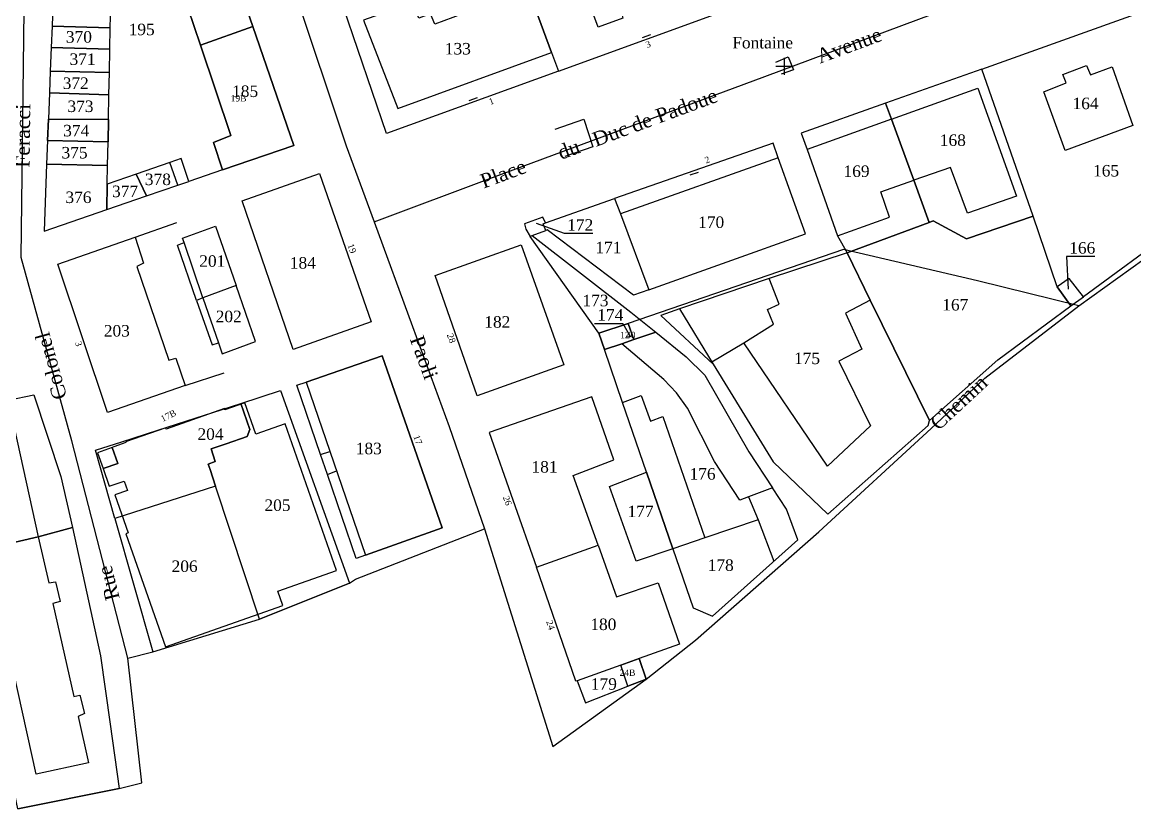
# Model space of a CAD drawing. Extents: x 1206848 to 1207690, y 6153902 to 6154624.
# Drawn here: x 1207353.8 to 1207547.2, y 6153901.9 to 6154038.7 of the extents above; entities that cross this region are included whole.
import ezdxf

# ---------------------------------------------------------------- set-up
doc = ezdxf.new("R2010")
doc.units = 0
doc.linetypes.add('CONTINU', pattern=[0])
doc.layers.get('0').update_dxf_attribs({"linetype": 'CONTINU'})
for name, color, linetype in [('1LIEUDIT', 7, 'CONTINU'), ('1PARCELLE', 7, 'CONTINU'), ('1SECTION', 7, 'CONTINU'), ('1SUBDSECT', 7, 'CONTINU'), ('1TROUPARCELLE', 7, 'CONTINU'), ('1ZONCOMM', 7, 'CONTINU'), ('3BATIDUR', 7, 'CONTINU'), ('3BATILEGER', 7, 'CONTINU'), ('3CALVAIRE', 7, 'CONTINU'), ('3FISCLINE', 7, 'CONTINUOUS'), ('3FLECHEPAR', 7, 'CONTINU'), ('3GAZODUC', 7, 'CONTINU'), ('3LIMNONPARC', 7, 'CONTINU'), ('3MURNONMI', 7, 'CONTINU'), ('3NUMVOIE', 7, 'CONTINU'), ('3PARCELLETEX', 7, 'CONTINU'), ('3SENTIER', 7, 'CONTINU'), ('3SENTIERTEX', 7, 'CONTINU'), ('3ZONCOMMTEX', 7, 'CONTINU')]:
    doc.layers.add(name, color=color, linetype=linetype)
doc.styles.get("Standard").update_dxf_attribs({"font": 'Times New Roman'})

# ---------------------------------------------------------------- blocks, each defined once
blk = doc.blocks.new('MURNOMI')
blk.add_line((-0.75, 0.5), (0.75, 0.5))
blk = doc.blocks.new('DETATOPO')
for points in [[(-1.5, 0), (1.5, 0)], [(0, -1.5), (0, 1.5)]]:
    blk.add_lwpolyline(points)

msp = doc.modelspace()

# ---------------------------------------------------------------- linework, layer by layer
at = {"layer": '1LIEUDIT'}
for points in [[(1207351.32, 6153972.99), (1207355.8, 6153973.91), (1207360.45, 6153959.72), (1207362.52, 6153950.82), (1207367.39, 6153928.54), (1207369.07, 6153916.67), (1207370.61, 6153905.46), (1207374.56, 6153906.44), (1207372.13, 6153928.14), (1207376.47, 6153929.21), (1207395.05, 6153934.89), (1207410.66, 6153941.14), (1207411.71, 6153941.86), (1207434.18, 6153950.58), (1207446.06, 6153912.74), (1207462.27, 6153924.49), (1207470.86, 6153931.23), (1207492.31, 6153950.1), (1207511.83, 6153968.07), (1207521.16, 6153976.77), (1207537.54, 6153989.39), (1207560.11, 6154005.61)], [(1207351.32, 6153972.99), (1207355.8, 6153973.91), (1207360.45, 6153959.72), (1207362.52, 6153950.82), (1207367.39, 6153928.54), (1207369.07, 6153916.67), (1207370.61, 6153905.46), (1207352.98, 6153901.94)]]:
    msp.add_lwpolyline(points, dxfattribs=at)
at = {"layer": '1PARCELLE'}
for points in [[(1207439.87, 6154049.59), (1207440.25, 6154048.56), (1207445.78, 6154033.4), (1207447.01, 6154030.19), (1207477.35, 6154041.17), (1207468.64, 6154066.97), (1207467.45, 6154070.51), (1207463.03, 6154068.91), (1207458.23, 6154067.15), (1207466.04, 6154056.8), (1207452.13, 6154053.02), (1207439.87, 6154049.59)], [(1207385.71, 6154059.03), (1207374.61, 6154055.31), (1207375.92, 6154051), (1207376.32, 6154050.84), (1207379.05, 6154051.58), (1207380.83, 6154046.3), (1207378.87, 6154045.59), (1207380.47, 6154040.52), (1207382.56, 6154041.18), (1207384.75, 6154034.7), (1207393.86, 6154037.92), (1207386.58, 6154058.99), (1207386.21, 6154058.88), (1207386.11, 6154059.17), (1207385.71, 6154059.03)], [(1207439.87, 6154049.59), (1207440.25, 6154048.56), (1207445.78, 6154033.4), (1207447.01, 6154030.19), (1207417.14, 6154019.33), (1207409.64, 6154041.26), (1207439.87, 6154049.59)], [(1207369.08, 6154037.67), (1207369.15, 6154041.62), (1207359.09, 6154041.62), (1207358.95, 6154037.97), (1207369.08, 6154037.67)], [(1207535.85, 6153994.13), (1207533.77, 6153992.7), (1207529.58, 6154004.95), (1207520.65, 6154030.51), (1207548.83, 6154040.6), (1207561.4, 6154007.75), (1207554.28, 6154002.61), (1207538.31, 6153990.92), (1207535.85, 6153994.13)], [(1207369.01, 6154033.99), (1207369.08, 6154037.67), (1207358.95, 6154037.97), (1207358.8, 6154034.25), (1207369.01, 6154033.99)], [(1207384.75, 6154034.7), (1207390.06, 6154018.96), (1207387.01, 6154017.79), (1207388.62, 6154012.99), (1207400.99, 6154017.27), (1207393.86, 6154037.92), (1207384.75, 6154034.7)], [(1207368.93, 6154029.92), (1207369.01, 6154033.99), (1207358.8, 6154034.25), (1207358.64, 6154030.18), (1207368.93, 6154029.92)], [(1207368.85, 6154026.06), (1207368.93, 6154029.92), (1207358.64, 6154030.18), (1207358.49, 6154026.38), (1207368.85, 6154026.06)], [(1207529.58, 6154004.95), (1207520.65, 6154030.51), (1207503.92, 6154024.61), (1207504.95, 6154021.82), (1207508.83, 6154011.2), (1207511.5, 6154003.88), (1207512.18, 6154004.15), (1207517.99, 6154001.02), (1207529.58, 6154004.95)], [(1207546.88, 6154020.7), (1207535.15, 6154016.37), (1207531.41, 6154026.59), (1207535.32, 6154028.12), (1207534.71, 6154029.58), (1207538.86, 6154031.14), (1207539.53, 6154029.53), (1207543.31, 6154030.9), (1207546.88, 6154020.7)], [(1207368.76, 6154021.74), (1207368.85, 6154026.06), (1207358.49, 6154026.38), (1207358.32, 6154021.84), (1207368.76, 6154021.74)], [(1207497.2, 6153998.59), (1207511.5, 6154003.88), (1207508.83, 6154011.2), (1207504.95, 6154021.82), (1207503.92, 6154024.61), (1207489.24, 6154019.37), (1207490.27, 6154016.57), (1207495.55, 6154001.55), (1207497.2, 6153998.59)], [(1207368.76, 6154021.74), (1207368.7, 6154017.85), (1207358.17, 6154018.1), (1207358.32, 6154021.84), (1207368.76, 6154021.74)], [(1207368.61, 6154013.79), (1207368.7, 6154017.85), (1207358.17, 6154018.1), (1207358, 6154014.01), (1207368.61, 6154013.79)], [(1207456.79, 6154008.01), (1207457.8, 6154005.37), (1207462.71, 6153992.16), (1207490, 6154001.86), (1207485.21, 6154015.07), (1207484.33, 6154017.66), (1207456.79, 6154008.01)], [(1207382.74, 6154010.96), (1207381.4, 6154014.99), (1207379.42, 6154014.31), (1207373.59, 6154012.27), (1207375.4, 6154008.47), (1207380.8, 6154010.32), (1207382.74, 6154010.96)], [(1207368.55, 6154010.5), (1207368.61, 6154013.79), (1207358, 6154014.01), (1207357.55, 6154002.37), (1207368.46, 6154006.1), (1207368.55, 6154010.5)], [(1207414.45, 6153986.6), (1207400.9, 6153981.78), (1207392.02, 6154007.65), (1207405.44, 6154012.4), (1207414.45, 6153986.6)], [(1207373.59, 6154012.27), (1207368.55, 6154010.5), (1207368.46, 6154006.1), (1207375.4, 6154008.47), (1207373.59, 6154012.27)], [(1207456.79, 6154008.01), (1207457.8, 6154005.37), (1207462.71, 6153992.16), (1207460.07, 6153991.22), (1207445.08, 6154002.59), (1207444.84, 6154002.49), (1207444.34, 6154003.65), (1207444.75, 6154003.81), (1207456.79, 6154008.01)], [(1207444.84, 6154002.49), (1207444.34, 6154003.65), (1207444.75, 6154003.81), (1207444.3, 6154004.8), (1207441.13, 6154003.6), (1207441.34, 6154002.68), (1207442.1, 6154001.44), (1207442.43, 6154001.58), (1207444.84, 6154002.49)], [(1207497.2, 6153998.59), (1207501.25, 6153990.37), (1207511.53, 6153969.41), (1207523.42, 6153979.96), (1207536.14, 6153989.36), (1207533.77, 6153992.7), (1207529.58, 6154004.95), (1207517.99, 6154001.02), (1207512.18, 6154004.15), (1207511.5, 6154003.88), (1207497.2, 6153998.59)], [(1207390.95, 6153992.88), (1207385.2, 6153990.74), (1207384.08, 6153990.32), (1207380.77, 6153999.89), (1207381.9, 6154000.37), (1207381.64, 6154001.13), (1207387.35, 6154003.21), (1207390.95, 6153992.88)], [(1207382.09, 6153975.51), (1207368.61, 6153970.8), (1207359.93, 6153996.61), (1207373.42, 6154001.29), (1207374.88, 6153996.8), (1207373.69, 6153996.19), (1207379.23, 6153979.9), (1207380.49, 6153980.29), (1207382.09, 6153975.51)], [(1207442.1, 6154001.44), (1207442.43, 6154001.58), (1207459.59, 6153988.24), (1207463.94, 6153984.78), (1207460.15, 6153983.5), (1207459.15, 6153986.3), (1207454.05, 6153984.63), (1207442.1, 6154001.44)], [(1207447.96, 6153979.12), (1207432.88, 6153973.71), (1207425.6, 6153994.63), (1207440.53, 6153999.95), (1207447.96, 6153979.12)], [(1207497.2, 6153998.59), (1207483.65, 6153994.11), (1207468.05, 6153988.84), (1207464.83, 6153987.66), (1207473.94, 6153979.25), (1207484.35, 6153962.26), (1207493.87, 6153953.15), (1207511.3, 6153968.58), (1207511.53, 6153969.41), (1207501.25, 6153990.37), (1207497.2, 6153998.59)], [(1207538.31, 6153990.92), (1207535.85, 6153994.13), (1207533.77, 6153992.7), (1207536.14, 6153989.36), (1207538.31, 6153990.92)], [(1207390.95, 6153992.88), (1207385.2, 6153990.74), (1207384.08, 6153990.32), (1207386.82, 6153982.59), (1207387.88, 6153982.94), (1207388.54, 6153981.04), (1207394.33, 6153983.14), (1207390.95, 6153992.88)], [(1207460.15, 6153983.5), (1207459.15, 6153986.3), (1207454.05, 6153984.63), (1207455.03, 6153981.75), (1207458.02, 6153982.77), (1207460.15, 6153983.5)], [(1207466.9, 6153947.15), (1207462.34, 6153960.44), (1207458.16, 6153972.55), (1207455.03, 6153981.75), (1207458.02, 6153982.77), (1207460.15, 6153983.5), (1207463.94, 6153984.78), (1207469.22, 6153980.48), (1207472.49, 6153977.32), (1207480.15, 6153964.01), (1207484.26, 6153957.73), (1207480.06, 6153956.15), (1207481.74, 6153952.17), (1207472.46, 6153949.03), (1207466.9, 6153947.15)], [(1207413.47, 6153946.01), (1207411.86, 6153945.43), (1207406.83, 6153960.04), (1207405.65, 6153963.5), (1207401.53, 6153975.58), (1207403.15, 6153976.12), (1207416.36, 6153980.68), (1207426.82, 6153950.76), (1207413.47, 6153946.01)], [(1207391.79, 6153972.4), (1207398.7, 6153974.63), (1207410.66, 6153941.14), (1207395.05, 6153934.89), (1207387.38, 6153958.02), (1207386.44, 6153960.9), (1207386.1, 6153961.85), (1207387.32, 6153962.29), (1207386.6, 6153964.5), (1207389.24, 6153965.4), (1207392.9, 6153966.63), (1207393.35, 6153967.85), (1207391.79, 6153972.4)], [(1207391.79, 6153972.4), (1207393.35, 6153967.85), (1207392.9, 6153966.63), (1207389.24, 6153965.4), (1207386.6, 6153964.5), (1207387.32, 6153962.29), (1207386.1, 6153961.85), (1207386.44, 6153960.9), (1207387.38, 6153958.02), (1207369.88, 6153952.38), (1207366.52, 6153964.27), (1207371.06, 6153965.75), (1207377.5, 6153967.84), (1207378.96, 6153968.3), (1207391.79, 6153972.4)], [(1207443.18, 6153943.92), (1207453.95, 6153947.74), (1207449.6, 6153959.88), (1207456.63, 6153962.58), (1207452.85, 6153973.56), (1207434.99, 6153967.33), (1207443.18, 6153943.92)], [(1207466.9, 6153947.15), (1207460.54, 6153945), (1207455.88, 6153957.98), (1207462.34, 6153960.44), (1207466.9, 6153947.15)], [(1207395.05, 6153934.89), (1207387.38, 6153958.02), (1207369.88, 6153952.38), (1207376.47, 6153929.21), (1207395.05, 6153934.89)], [(1207466.9, 6153947.15), (1207470.47, 6153936.86), (1207473.79, 6153935.43), (1207488.62, 6153948.68), (1207486.69, 6153954.03), (1207484.26, 6153957.73), (1207480.06, 6153956.15), (1207481.74, 6153952.17), (1207472.46, 6153949.03), (1207466.9, 6153947.15)], [(1207343.29, 6153922.03), (1207339.35, 6153941.06), (1207341.84, 6153944.46), (1207343.22, 6153945.61), (1207345.56, 6153946.75), (1207347.47, 6153947.12), (1207356.54, 6153949.21), (1207362.52, 6153950.82), (1207367.39, 6153928.54), (1207369.07, 6153916.67), (1207370.61, 6153905.46), (1207352.98, 6153901.94), (1207349.89, 6153916.64), (1207346.08, 6153920.53), (1207343.29, 6153922.03)], [(1207461.08, 6153928.05), (1207457.87, 6153926.9), (1207450.3, 6153924.2), (1207450.03, 6153924.11), (1207443.18, 6153943.92), (1207453.95, 6153947.74), (1207457.14, 6153938.79), (1207464.36, 6153941.24), (1207468.06, 6153930.54), (1207461.08, 6153928.05)], [(1207461.08, 6153928.05), (1207457.87, 6153926.9), (1207450.3, 6153924.2), (1207451.7, 6153920.37), (1207459.11, 6153923.26), (1207462.27, 6153924.49), (1207461.08, 6153928.05)]]:
    msp.add_lwpolyline(points, close=True, dxfattribs=at)
for points in [[(1207382.56, 6154041.18), (1207384.75, 6154034.7), (1207390.06, 6154018.96), (1207387.01, 6154017.79), (1207388.62, 6154012.99), (1207382.74, 6154010.96), (1207381.4, 6154014.99), (1207379.42, 6154014.31), (1207373.59, 6154012.27), (1207368.55, 6154010.5), (1207368.61, 6154013.79), (1207368.7, 6154017.85), (1207368.76, 6154021.74), (1207368.76, 6154021.74), (1207368.85, 6154026.06), (1207368.93, 6154029.92), (1207369.01, 6154033.99), (1207369.08, 6154037.67), (1207369.15, 6154041.62)], [(1207351.32, 6153972.99), (1207355.8, 6153973.91), (1207360.45, 6153959.72), (1207362.52, 6153950.82), (1207356.54, 6153949.21), (1207347.47, 6153947.12)]]:
    msp.add_lwpolyline(points, dxfattribs=at)
at = {"layer": '1SECTION'}
msp.add_lwpolyline([(1207352.98, 6153901.94), (1207370.61, 6153905.46), (1207374.56, 6153906.44), (1207372.13, 6153928.14), (1207376.47, 6153929.21), (1207395.05, 6153934.89), (1207410.66, 6153941.14), (1207411.71, 6153941.86), (1207434.18, 6153950.58), (1207446.06, 6153912.74), (1207462.27, 6153924.49), (1207470.86, 6153931.23), (1207492.31, 6153950.1), (1207511.83, 6153968.07), (1207521.16, 6153976.77), (1207537.54, 6153989.39), (1207560.11, 6154005.61)], dxfattribs=at)
at = {"layer": '1SUBDSECT'}
msp.add_lwpolyline([(1207352.98, 6153901.94), (1207370.61, 6153905.46), (1207374.56, 6153906.44), (1207372.13, 6153928.14), (1207376.47, 6153929.21), (1207395.05, 6153934.89), (1207410.66, 6153941.14), (1207411.71, 6153941.86), (1207434.18, 6153950.58), (1207446.06, 6153912.74), (1207462.27, 6153924.49), (1207470.86, 6153931.23), (1207492.31, 6153950.1), (1207511.83, 6153968.07), (1207521.16, 6153976.77), (1207537.54, 6153989.39), (1207560.11, 6154005.61)], dxfattribs=at)
at = {"layer": '1TROUPARCELLE'}
msp.add_lwpolyline([(1207531.41, 6154026.59), (1207535.32, 6154028.12), (1207534.71, 6154029.58), (1207538.86, 6154031.14), (1207539.53, 6154029.53), (1207543.31, 6154030.9), (1207546.88, 6154020.7), (1207535.15, 6154016.37), (1207531.41, 6154026.59)], close=True, dxfattribs=at)
at = {"layer": '1ZONCOMM'}
for points in [[(1207377.27, 6154351.59), (1207369.9, 6154327.39), (1207359.3, 6154303.56), (1207355.67, 6154295.4), (1207347.26, 6154245.32), (1207350.01, 6154196.48), (1207353.32, 6154183.42), (1207364.39, 6154151.2), (1207382.96, 6154098.43), (1207410.07, 6154017.19), (1207414.97, 6154004), (1207421.66, 6153985.8), (1207428, 6153968.4), (1207434.18, 6153950.58)], [(1207446.06, 6153912.74), (1207462.27, 6153924.49), (1207470.86, 6153931.23), (1207492.31, 6153950.1), (1207511.83, 6153968.07), (1207521.16, 6153976.77), (1207537.54, 6153989.39), (1207560.11, 6154005.61), (1207582.29, 6154021.48), (1207587.13, 6154025.77), (1207589.98, 6154030.97), (1207595.91, 6154045.22), (1207599.36, 6154050.05), (1207602.6, 6154054.69), (1207603.02, 6154056.97), (1207607.42, 6154067.59), (1207607.98, 6154070.26), (1207607.96, 6154071.65), (1207602.38, 6154086.21), (1207597.41, 6154098.33), (1207598.48, 6154102.23), (1207602.53, 6154104.57), (1207615.21, 6154113.59), (1207614.14, 6154118.61)], [(1207372.13, 6153928.14), (1207362.37, 6153965.92), (1207353.57, 6153997.79), (1207354.23, 6154050.34), (1207359.34, 6154073.37), (1207362.85, 6154081.82), (1207366.96, 6154086.68), (1207382.96, 6154098.43)], [(1207482.89, 6154029.23), (1207514.7, 6154041.05), (1207552.71, 6154055.28), (1207589.33, 6154067.94)], [(1207414.97, 6154004), (1207435.57, 6154011.65), (1207482.89, 6154029.23)]]:
    msp.add_lwpolyline(points, dxfattribs=at)
at = {"layer": '3BATIDUR'}
for points in [[(1207380.83, 6154046.3), (1207379.05, 6154051.58), (1207376.32, 6154050.84), (1207375.92, 6154051), (1207374.61, 6154055.31), (1207385.71, 6154059.03), (1207386.11, 6154059.17), (1207386.21, 6154058.88), (1207386.58, 6154058.99), (1207393.86, 6154037.92), (1207384.75, 6154034.7), (1207382.56, 6154041.18), (1207380.83, 6154046.3)], [(1207453.92, 6154037.79), (1207452.25, 6154042.32), (1207449.92, 6154048.62), (1207450.57, 6154048.86), (1207449.99, 6154050.43), (1207454.52, 6154052.1), (1207455.08, 6154050.58), (1207462.2, 6154053.22), (1207466.22, 6154042.34), (1207462.4, 6154040.93), (1207462.22, 6154041.4), (1207458.07, 6154039.86), (1207458.23, 6154039.39), (1207453.92, 6154037.79)], [(1207445.78, 6154033.4), (1207440.25, 6154048.56), (1207432.35, 6154045.7), (1207433.26, 6154043.09), (1207431.18, 6154042.22), (1207431.8, 6154040.63), (1207425.53, 6154038.33), (1207424.77, 6154040.13), (1207422.73, 6154039.38), (1207421.61, 6154042.03), (1207413.14, 6154039.02), (1207419.08, 6154023.66), (1207445.78, 6154033.4)], [(1207369.08, 6154037.67), (1207369.15, 6154041.62), (1207359.09, 6154041.62), (1207358.95, 6154037.97), (1207369.08, 6154037.67)], [(1207369.01, 6154033.99), (1207369.08, 6154037.67), (1207358.95, 6154037.97), (1207358.8, 6154034.25), (1207369.01, 6154033.99)], [(1207384.75, 6154034.7), (1207393.86, 6154037.92), (1207400.99, 6154017.27), (1207388.62, 6154012.99), (1207387.01, 6154017.79), (1207390.06, 6154018.96), (1207384.75, 6154034.7)], [(1207368.93, 6154029.92), (1207369.01, 6154033.99), (1207358.8, 6154034.25), (1207358.64, 6154030.18), (1207368.93, 6154029.92)], [(1207368.85, 6154026.06), (1207368.93, 6154029.92), (1207358.64, 6154030.18), (1207358.49, 6154026.38), (1207368.85, 6154026.06)], [(1207535.15, 6154016.37), (1207531.41, 6154026.59), (1207535.32, 6154028.12), (1207534.71, 6154029.58), (1207538.86, 6154031.14), (1207539.53, 6154029.53), (1207543.31, 6154030.9), (1207546.88, 6154020.7), (1207535.15, 6154016.37)], [(1207368.76, 6154021.74), (1207368.85, 6154026.06), (1207358.49, 6154026.38), (1207358.32, 6154021.84), (1207368.76, 6154021.74)], [(1207508.83, 6154011.2), (1207504.95, 6154021.82), (1207519.96, 6154027.19), (1207526.69, 6154008.43), (1207518.15, 6154005.45), (1207515.21, 6154013.41), (1207508.83, 6154011.2)], [(1207368.7, 6154017.85), (1207368.76, 6154021.74), (1207358.32, 6154021.84), (1207358.17, 6154018.1), (1207368.7, 6154017.85)], [(1207508.83, 6154011.2), (1207504.95, 6154021.82), (1207490.27, 6154016.57), (1207495.55, 6154001.55), (1207504.6, 6154004.81), (1207503.06, 6154009.21), (1207508.83, 6154011.2)], [(1207368.61, 6154013.79), (1207368.7, 6154017.85), (1207358.17, 6154018.1), (1207358, 6154014.01), (1207368.61, 6154013.79)], [(1207379.42, 6154014.31), (1207373.59, 6154012.27), (1207375.4, 6154008.47), (1207380.8, 6154010.32), (1207379.42, 6154014.31)], [(1207457.8, 6154005.37), (1207462.71, 6153992.16), (1207490, 6154001.86), (1207485.21, 6154015.07), (1207457.8, 6154005.37)], [(1207368.55, 6154010.5), (1207368.61, 6154013.79), (1207358, 6154014.01), (1207357.55, 6154002.37), (1207368.46, 6154006.1), (1207368.55, 6154010.5)], [(1207400.9, 6153981.78), (1207392.02, 6154007.65), (1207405.44, 6154012.4), (1207414.45, 6153986.6), (1207400.9, 6153981.78)], [(1207373.59, 6154012.27), (1207368.55, 6154010.5), (1207368.46, 6154006.1), (1207375.4, 6154008.47), (1207373.59, 6154012.27)], [(1207385.2, 6153990.74), (1207381.9, 6154000.37), (1207381.64, 6154001.13), (1207387.35, 6154003.21), (1207390.95, 6153992.88), (1207385.2, 6153990.74)], [(1207368.61, 6153970.8), (1207359.93, 6153996.61), (1207373.42, 6154001.29), (1207374.88, 6153996.8), (1207373.69, 6153996.19), (1207379.23, 6153979.9), (1207380.49, 6153980.29), (1207382.09, 6153975.51), (1207368.61, 6153970.8)], [(1207432.88, 6153973.71), (1207425.6, 6153994.63), (1207440.53, 6153999.95), (1207447.96, 6153979.12), (1207432.88, 6153973.71)], [(1207501.25, 6153990.37), (1207496.91, 6153988.07), (1207499.75, 6153981.81), (1207495.77, 6153979.73), (1207501.29, 6153968.49), (1207493.8, 6153961.52), (1207479.26, 6153982.92), (1207484.43, 6153986.2), (1207483.35, 6153988.75), (1207485.43, 6153989.68), (1207483.65, 6153994.11), (1207468.05, 6153988.84), (1207473.94, 6153979.25), (1207484.35, 6153962.26), (1207493.87, 6153953.15), (1207511.3, 6153968.58), (1207511.53, 6153969.41), (1207501.25, 6153990.37)], [(1207533.77, 6153992.7), (1207536.14, 6153989.36), (1207538.31, 6153990.92), (1207535.85, 6153994.13), (1207533.77, 6153992.7)], [(1207390.95, 6153992.88), (1207385.2, 6153990.74), (1207387.88, 6153982.94), (1207388.54, 6153981.04), (1207394.33, 6153983.14), (1207390.95, 6153992.88)], [(1207460.15, 6153983.5), (1207458.02, 6153982.77), (1207455.03, 6153981.75), (1207454.05, 6153984.63), (1207459.15, 6153986.3), (1207460.15, 6153983.5)], [(1207480.06, 6153956.15), (1207478.55, 6153955.58), (1207474.17, 6153962.3), (1207469.45, 6153971.55), (1207467.53, 6153974.22), (1207465.34, 6153976.57), (1207458.02, 6153982.77), (1207460.15, 6153983.5), (1207463.94, 6153984.78), (1207469.22, 6153980.48), (1207472.49, 6153977.32), (1207480.15, 6153964.01), (1207484.26, 6153957.73), (1207480.06, 6153956.15)], [(1207413.47, 6153946.01), (1207426.82, 6153950.76), (1207416.36, 6153980.68), (1207403.15, 6153976.12), (1207413.47, 6153946.01)], [(1207472.46, 6153949.03), (1207466.9, 6153947.15), (1207462.34, 6153960.44), (1207458.16, 6153972.55), (1207461.39, 6153973.78), (1207463.01, 6153969.33), (1207465.15, 6153970.11), (1207472.46, 6153949.03)], [(1207399.09, 6153937.28), (1207398.22, 6153939.78), (1207408.42, 6153943.37), (1207399.47, 6153968.83), (1207394.41, 6153967.04), (1207392.49, 6153972.51), (1207389.02, 6153971.31), (1207388.96, 6153971.5), (1207378.82, 6153967.9), (1207378.71, 6153968.18), (1207371.73, 6153965.73), (1207371.78, 6153965.59), (1207369.68, 6153964.84), (1207369.42, 6153964.75), (1207370.4, 6153961.97), (1207367.81, 6153961.07), (1207368.9, 6153957.99), (1207371.49, 6153958.89), (1207372.05, 6153957.28), (1207369.86, 6153956.52), (1207372.18, 6153949.9), (1207371.78, 6153949.76), (1207378.7, 6153930.11), (1207399.09, 6153937.28)], [(1207453.95, 6153947.74), (1207449.6, 6153959.88), (1207456.63, 6153962.58), (1207452.85, 6153973.56), (1207434.99, 6153967.33), (1207443.18, 6153943.92), (1207453.95, 6153947.74)], [(1207466.9, 6153947.15), (1207460.54, 6153945), (1207455.88, 6153957.98), (1207462.34, 6153960.44), (1207466.9, 6153947.15)], [(1207480.06, 6153956.15), (1207481.74, 6153952.17), (1207472.46, 6153949.03), (1207466.9, 6153947.15), (1207470.47, 6153936.86), (1207473.79, 6153935.43), (1207488.62, 6153948.68), (1207486.69, 6153954.03), (1207484.26, 6153957.73), (1207480.06, 6153956.15)], [(1207347.47, 6153947.12), (1207356.54, 6153949.21), (1207358.37, 6153941.22), (1207359.54, 6153941.4), (1207360.38, 6153937.98), (1207359.11, 6153937.61), (1207362.76, 6153921.47), (1207363.8, 6153921.67), (1207364.61, 6153918.48), (1207363.49, 6153917.98), (1207365.28, 6153909.91), (1207356.16, 6153907.94), (1207347.47, 6153947.12)], [(1207457.87, 6153926.9), (1207450.3, 6153924.2), (1207450.03, 6153924.11), (1207443.18, 6153943.92), (1207453.95, 6153947.74), (1207457.14, 6153938.79), (1207464.36, 6153941.24), (1207468.06, 6153930.54), (1207461.08, 6153928.05), (1207457.87, 6153926.9)], [(1207459.11, 6153923.26), (1207457.87, 6153926.9), (1207450.3, 6153924.2), (1207451.7, 6153920.37), (1207459.11, 6153923.26)]]:
    msp.add_lwpolyline(points, close=True, dxfattribs=at)
at = {"layer": '3BATILEGER'}
msp.add_lwpolyline([(1207370.4, 6153961.97), (1207369.42, 6153964.75), (1207366.84, 6153963.84), (1207367.81, 6153961.07), (1207370.4, 6153961.97)], close=True, dxfattribs=at)
at = {"layer": '3FISCLINE'}
for points in [[(1207473.71, 6153979.63), (1207479.26, 6153982.92)], [(1207351.32, 6153972.99), (1207356.54, 6153949.21)], [(1207405.65, 6153963.5), (1207407.27, 6153964.06)], [(1207406.83, 6153960.04), (1207408.44, 6153960.69)], [(1207481.74, 6153952.17), (1207484.49, 6153944.99)]]:
    msp.add_lwpolyline(points, dxfattribs=at)
at = {"layer": '3FLECHEPAR'}
for points in [[(1207452.97, 6154001.92), (1207448.07, 6154001.93), (1207443.2, 6154003.67)], [(1207540.27, 6153997.93), (1207535.39, 6153997.94), (1207535.66, 6153992.26)], [(1207453.31, 6153986.29), (1207458.21, 6153986.28), (1207459.53, 6153983.95)]]:
    msp.add_lwpolyline(points, dxfattribs=at)
at = {"layer": '3GAZODUC'}
msp.add_lwpolyline([(1207537.54, 6153989.39), (1207519.92, 6153993.74), (1207496.61, 6153999.16), (1207459.15, 6153986.3)], dxfattribs=at)
at = {"layer": '3LIMNONPARC'}
msp.add_lwpolyline([(1207457.87, 6153926.9), (1207461.08, 6153928.05), (1207462.27, 6153924.49), (1207459.11, 6153923.26), (1207457.87, 6153926.9)], close=True, dxfattribs=at)
at = {"layer": '3SENTIER'}
for points in [[(1207484.81, 6154031.71), (1207486.95, 6154032.64), (1207487.9, 6154030.4), (1207485.72, 6154029.64)], [(1207446.46, 6154020.08), (1207451.43, 6154021.84), (1207453, 6154017.03), (1207448.14, 6154015.33)], [(1207373.42, 6154001.29), (1207380.63, 6154003.85)], [(1207382.09, 6153975.51), (1207388.89, 6153977.71)]]:
    msp.add_lwpolyline(points, dxfattribs=at)

# ---------------------------------------------------------------- block references
at = {"layer": '3CALVAIRE', "rotation": 90}
msp.add_blockref('DETATOPO', (1207486.31, 6154031), dxfattribs=at)
at = {"layer": '3MURNONMI'}
for p, rotation in [((1207462.53, 6154035.81), 20), ((1207432.39, 6154024.88), 20.1), ((1207470.43, 6154012.8), 199.3)]:
    msp.add_blockref('MURNOMI', p, dxfattribs=dict(at, rotation=rotation))

# ---------------------------------------------------------------- texts
at = {"layer": '3NUMVOIE'}
for s, rotation, p in [('3', 19.7, (1207462.41, 6154034.17)), ('1', 19.7, (1207435.15, 6154024.28)), ('2', 19.2, (1207472.68, 6154014.1)), ('19', 289.3, (1207410.32, 6153999.94)), ('28', 289.3, (1207427.59, 6153984.33)), ('3', 288.8, (1207362.92, 6153982.99)), ('17B', 26.3, (1207378.18, 6153969.16)), ('17', 289.3, (1207421.78, 6153966.68)), ('26', 289.3, (1207437.34, 6153956.1)), ('24', 289.3, (1207444.86, 6153934.48))]:
    msp.add_text(s, height=1.1, rotation=rotation, dxfattribs=at).set_placement(p)
for s, p in [('19B', (1207390, 6154024.9)), ('12', (1207457.76, 6153983.74)), ('40', (1207458.76, 6153983.75)), ('24B', (1207457.63, 6153925.04))]:
    msp.add_text(s, height=1.1, dxfattribs=at).set_placement(p)
at = {"layer": '3PARCELLETEX'}
for s, p in [('195', (1207372.27, 6154036.42)), ('370', (1207361.36, 6154035.12)), ('133', (1207427.26, 6154033.07)), ('371', (1207362, 6154031.25)), ('372', (1207360.8, 6154027.07)), ('185', (1207390.26, 6154025.67)), ('373', (1207361.63, 6154023.06)), ('164', (1207536.42, 6154023.56)), ('374', (1207360.89, 6154018.83)), ('168', (1207513.34, 6154017.17)), ('375', (1207360.6, 6154014.99)), ('378', (1207375.09, 6154010.36)), ('169', (1207496.59, 6154011.77)), ('165', (1207539.99, 6154011.86)), ('376', (1207361.28, 6154007.24)), ('377', (1207369.38, 6154008.27)), ('170', (1207471.31, 6154002.9)), ('172', (1207448.54, 6154002.43)), ('171', (1207453.43, 6153998.51)), ('166', (1207535.85, 6153998.44)), ('201', (1207384.55, 6153996.15)), ('184', (1207400.3, 6153995.84)), ('173', (1207451.19, 6153989.29)), ('167', (1207513.77, 6153988.56)), ('202', (1207387.41, 6153986.52)), ('182', (1207434.12, 6153985.57)), ('174', (1207453.77, 6153986.79)), ('203', (1207367.95, 6153984.03)), ('175', (1207487.98, 6153979.24)), ('204', (1207384.24, 6153966.07)), ('183', (1207411.77, 6153963.57)), ('181', (1207442.33, 6153960.38)), ('176', (1207469.82, 6153959.15)), ('205', (1207395.89, 6153953.71)), ('177', (1207459.03, 6153952.63)), ('206', (1207379.74, 6153943.1)), ('178', (1207472.97, 6153943.29)), ('180', (1207452.56, 6153933)), ('179', (1207452.65, 6153922.63))]:
    msp.add_text(s, height=2, dxfattribs=at).set_placement(p)
at = {"layer": '3SENTIERTEX'}
msp.add_text('Fontaine', height=2, dxfattribs=at).set_placement((1207477.24, 6154034.12))
at = {"layer": '3ZONCOMMTEX'}
for s, rotation, p in [('Avenue', 20.3, (1207492.48, 6154031.46)), ('Padoue', 20.3, (1207464.51, 6154021.07)), ('Feracci', 89.2, (1207355.02, 6154013.36)), ('de', 20.4, (1207460.21, 6154019.47)), ('Duc', 20.4, (1207453.52, 6154016.99)), ('du', 20.4, (1207447.47, 6154014.73)), ('Place', 20.4, (1207434.01, 6154009.74)), ('Colonel', 105.4, (1207361.58, 6153973.48)), ('Paoli', 290.2, (1207421.13, 6153983.6)), ('Chemin', 42.9, (1207513.12, 6153967.57)), ('Rue', 104.4, (1207370.74, 6153938.54))]:
    msp.add_text(s, height=2.5, rotation=rotation, dxfattribs=at).set_placement(p)

doc.saveas('drawing.dxf')
